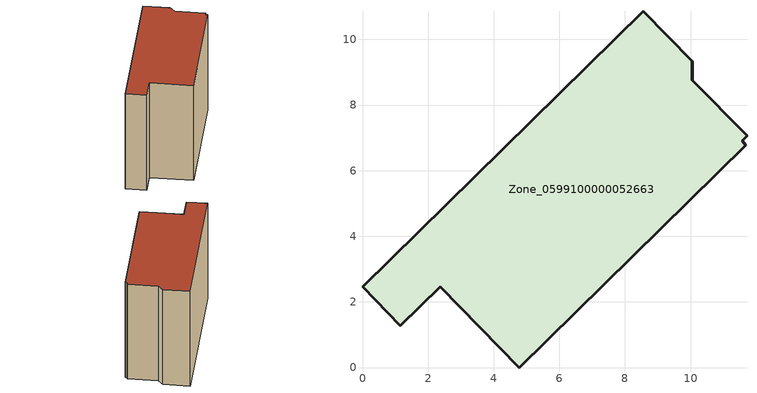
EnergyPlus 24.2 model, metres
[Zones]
Zone_0599100000052663
 floor ground (C_G): 10.04,9.33 10.04,8.76 11.72,7.06 11.57,6.91 11.68,6.77 4.78,0 2.37,2.46 1.16,1.28 0,2.46 8.56,10.85 z0
 wall outside (C_F): 8.56,10.85 0,2.46 1.16,1.28 2.37,2.46 4.78,0 11.68,6.77 11.57,6.91 11.72,7.06 10.04,8.76 10.04,9.33 8.56,10.85 z0:8.84
 roof outside (C_R): 10.04,8.76 10.04,9.33 8.56,10.85 0,2.46 1.16,1.28 2.37,2.46 4.78,0 11.68,6.77 11.57,6.91 11.72,7.06 z8.84
[BUILDING]
Pand.0599100000052663: North Axis=0; Terrain=City; Loads Convergence Tolerance Value=0.04; Temperature Convergence Tolerance Value=0.4; Solar Distribution=FullExterior; Maximum Number of Warmup Days=25; Minimum Number of Warmup Days=1
[Site:Location]
Rotterdam.The.Hague.AP_ZH_NLD Design_Conditions: Latitude=51.96; Longitude=4.45; Time Zone=1; Elevation=-4.5
[SITE:GROUNDTEMPERATURE:BUILDINGSURFACE]
18, 18, 18, 18, 18, 18, 18, 18, 18, 18, 18, 18
[MATERIAL] Thermal Absorptance=0.9; Solar Absorptance=0.7; Visible Absorptance=0.7
Name | Roughness | Thickness | Conductivity | Density | Specific Heat
G.TI.1992-2005 | MediumSmooth | 0.15 | 0.06 | 540 | 1210
F.TI.1992-2005 | Rough | 0.3 | 0.12 | 1920 | 840
R.TI.1992-2005 | MediumRough | 0.2 | 0.08 | 1500 | 1000
[CONSTRUCTION]
C_G: G.TI.1992-2005
C_F: F.TI.1992-2005
C_R: R.TI.1992-2005
[ZONE]
Zone_0599100000052663: Type=1; Multiplier=1; Ceiling Height=Autocalculate; Volume=Autocalculate; Floor Area=autocalculate; Part of Total Floor Area=Yes
[ZONEINFILTRATION:DESIGNFLOWRATE]
Infil_Zone_0599100000052663: Zone or ZoneList or Space or SpaceList=Zone_0599100000052663; Schedule=AlwaysOn; Design Flow Rate Calculation Method=Flow/Area; Flow Rate per Floor Area=0.0015; Constant Term Coefficient=1; Temperature Term Coefficient=0; Velocity Term Coefficient=0; Velocity Squared Term Coefficient=0
[HVACTEMPLATE:ZONE:IDEALLOADSAIRSYSTEM]
Zone_0599100000052663: Maximum Heating Supply Air Temperature=50; Minimum Cooling Supply Air Temperature=13; Maximum Heating Supply Air Humidity Ratio=0.0156; Minimum Cooling Supply Air Humidity Ratio=0.0077; Heating Limit=NoLimit; Cooling Limit=NoLimit; Dehumidification Control Type=ConstantSensibleHeatRatio; Cooling Sensible Heat Ratio=0.7; Dehumidification Setpoint=60; Humidification Control Type=None; Humidification Setpoint=30; Outdoor Air Method=None; Outdoor Air Flow Rate per Person=0.00944; Outdoor Air Flow Rate per Zone Floor Area=0; Outdoor Air Flow Rate per Zone=0; Demand Controlled Ventilation Type=None; Outdoor Air Economizer Type=NoEconomizer; Heat Recovery Type=None; Sensible Heat Recovery Effectiveness=0.7; Latent Heat Recovery Effectiveness=0.65
[ZONECONTROL:THERMOSTAT]
ThermostatControl_Zone_0599100000052663: Zone or ZoneList=Zone_0599100000052663; Control Type Schedule=DualSetpointControlType; Control 1=Thermostat_Zone_0599100000052663; Temperature Difference Between Cutout And Setpoint=0
[THERMOSTATSETPOINT:DUALSETPOINT]
Thermostat_Zone_0599100000052663: Heating Setpoint Temperature Schedule=HeatingSetpoint_Zone_0599100000052663; Cooling Setpoint Temperature Schedule=CoolingSetpoint_Zone_0599100000052663
[SCHEDULE:COMPACT]
HeatingSetpoint_Zone_0599100000052663: Through: 12/31, For: AllDays, Until: 24:00, 21
CoolingSetpoint_Zone_0599100000052663: Through: 12/31, For: AllDays, Until: 24:00, 24
DualSetpointControlType: Through: 12/31, For: AllDays, Until: 24:00, 4
AlwaysOn: Through: 12/31, For: AllDays, Until: 24:00, 1
